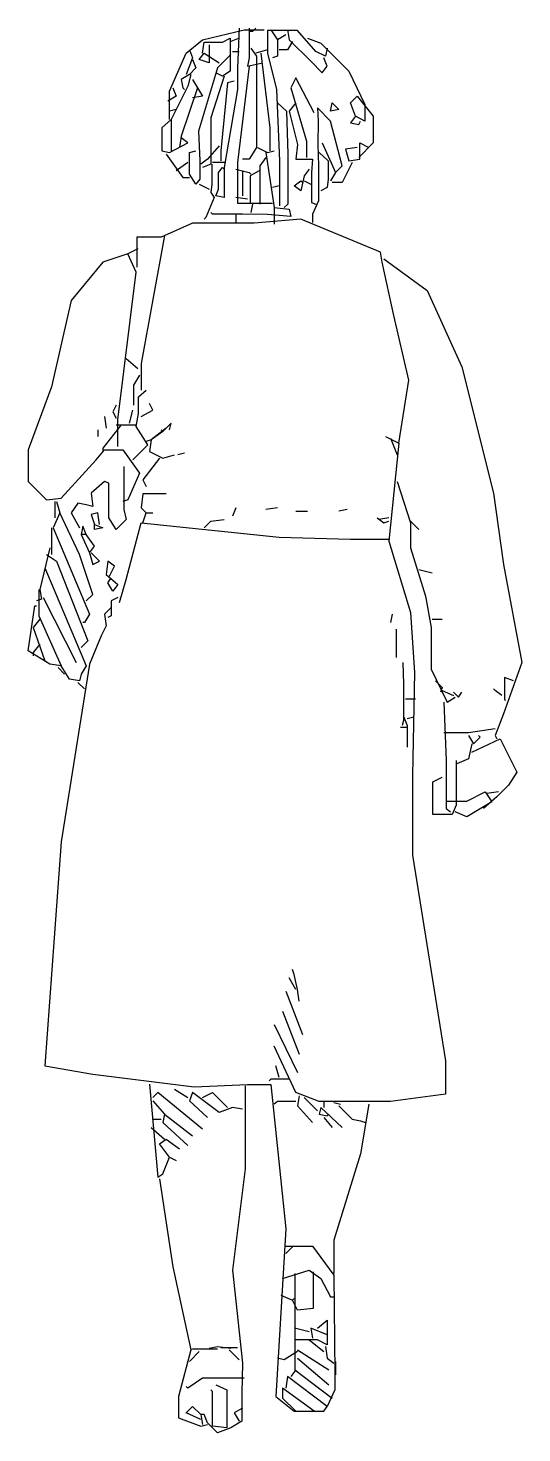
# Model space of a CAD drawing. Header units: millimetres. Extents: x -1576.85 to -1576.38, y 1858.08 to 1859.43.
import ezdxf

# ---------------------------------------------------------------- set-up
doc = ezdxf.new("R2010")
doc.units = ezdxf.units.MM
doc.header["$LTSCALE"] = 10
doc.layers.add('Humanos', color=2, linetype='Continuous')

msp = doc.modelspace()

# ---------------------------------------------------------------- linework, layer by layer
at = {"layer": 'Humanos'}
for points in [[(-1576.7162, 1859.3434), (-1576.7162, 1859.3706), (-1576.7002, 1859.4074), (-1576.6842, 1859.4202), (-1576.6442, 1859.4298), (-1576.625, 1859.4298)], [(-1576.6842, 1859.4074), (-1576.6826, 1859.4178), (-1576.665, 1859.4178), (-1576.6578, 1859.4218), (-1576.6578, 1859.3898), (-1576.665, 1859.385), (-1576.6714, 1859.3882)], [(-1576.649, 1859.4314), (-1576.6506, 1859.393), (-1576.6506, 1859.3722), (-1576.6634, 1859.297), (-1576.6634, 1859.2682), (-1576.6714, 1859.2698), (-1576.669, 1859.2762), (-1576.669, 1859.2922), (-1576.665, 1859.297), (-1576.6634, 1859.2954)], [(-1576.649, 1859.4218), (-1576.657, 1859.4186)], [(-1576.6394, 1859.4314), (-1576.6394, 1859.4026), (-1576.641, 1859.3946), (-1576.6266, 1859.3978)], [(-1576.633, 1859.4314), (-1576.6362, 1859.4282), (-1576.6394, 1859.4282)], [(-1576.5642, 1859.4122), (-1576.5658, 1859.4042), (-1576.5754, 1859.409), (-1576.593, 1859.429), (-1576.6218, 1859.429), (-1576.6218, 1859.4074), (-1576.613, 1859.3722), (-1576.6102, 1859.3034), (-1576.6102, 1859.2602)], [(-1576.6186, 1859.4298), (-1576.6122, 1859.4202)], [(-1576.6042, 1859.425), (-1576.6122, 1859.4202), (-1576.6122, 1859.4042), (-1576.617, 1859.4026)], [(-1576.6026, 1859.4298), (-1576.601, 1859.4202), (-1576.5802, 1859.3994), (-1576.569, 1859.3882), (-1576.5642, 1859.3946), (-1576.5674, 1859.4026)], [(-1576.5834, 1859.4218), (-1576.5706, 1859.417), (-1576.5434, 1859.3898), (-1576.5282, 1859.3578), (-1576.5282, 1859.3418), (-1576.537, 1859.3466), (-1576.5418, 1859.3594), (-1576.5354, 1859.3658), (-1576.5202, 1859.3466), (-1576.5202, 1859.321), (-1576.5338, 1859.3066)], [(-1576.697, 1859.4106), (-1576.6938, 1859.4026), (-1576.7002, 1859.3866)], [(-1576.6778, 1859.4154), (-1576.6778, 1859.3978), (-1576.6874, 1859.401), (-1576.6826, 1859.4074), (-1576.6682, 1859.3978)], [(-1576.6554, 1859.409), (-1576.649, 1859.409)], [(-1576.6378, 1859.4122), (-1576.6322, 1859.4042), (-1576.6322, 1859.3162), (-1576.6394, 1859.305), (-1576.6458, 1859.305)], [(-1576.6218, 1859.4106), (-1576.633, 1859.4074)], [(-1576.5978, 1859.4186), (-1576.6026, 1859.4106), (-1576.6106, 1859.4106)], [(-1576.6938, 1859.401), (-1576.6906, 1859.393), (-1576.697, 1859.3866), (-1576.705, 1859.3818), (-1576.7034, 1859.3738), (-1576.7018, 1859.3722)], [(-1576.657, 1859.4058), (-1576.6698, 1859.393), (-1576.6882, 1859.3322), (-1576.687, 1859.3034), (-1576.687, 1859.2858), (-1576.6906, 1859.281), (-1576.697, 1859.2906), (-1576.697, 1859.3114), (-1576.6906, 1859.313)], [(-1576.6394, 1859.3946), (-1576.6506, 1859.3018), (-1576.6506, 1859.2626), (-1576.617, 1859.2626)], [(-1576.6282, 1859.4074), (-1576.6194, 1859.3354), (-1576.6194, 1859.313)], [(-1576.6954, 1859.3866), (-1576.6986, 1859.3754), (-1576.7146, 1859.3434), (-1576.7234, 1859.3354), (-1576.7234, 1859.313), (-1576.7162, 1859.3114), (-1576.6986, 1859.321), (-1576.705, 1859.3258)], [(-1576.6938, 1859.3818), (-1576.689, 1859.3738), (-1576.705, 1859.3274), (-1576.7066, 1859.3162)], [(-1576.6634, 1859.385), (-1576.6762, 1859.345), (-1576.6762, 1859.313), (-1576.6762, 1859.3002), (-1576.6842, 1859.297)], [(-1576.577, 1859.3498), (-1576.5946, 1859.3834), (-1576.5994, 1859.3738), (-1576.5842, 1859.3226), (-1576.5842, 1859.3066)], [(-1576.713, 1859.3738), (-1576.7098, 1859.3658), (-1576.7178, 1859.361)], [(-1576.689, 1859.3738), (-1576.6842, 1859.3658), (-1576.6938, 1859.3642)], [(-1576.6538, 1859.3802), (-1576.6602, 1859.3786), (-1576.6666, 1859.313), (-1576.6666, 1859.3034)], [(-1576.6122, 1859.3594), (-1576.6034, 1859.3514), (-1576.6022, 1859.3098), (-1576.6022, 1859.2618), (-1576.6058, 1859.2586)], [(-1576.5946, 1859.3594), (-1576.601, 1859.3514), (-1576.593, 1859.3194), (-1576.5946, 1859.305), (-1576.5786, 1859.305), (-1576.5794, 1859.2922), (-1576.5794, 1859.2634), (-1576.5754, 1859.2618)], [(-1576.5562, 1859.2922), (-1576.5498, 1859.2986), (-1576.561, 1859.3418), (-1576.5738, 1859.3546), (-1576.573, 1859.3418), (-1576.5734, 1859.3194), (-1576.5728, 1859.2986), (-1576.5728, 1859.265), (-1576.5786, 1859.2522), (-1576.5786, 1859.2442)], [(-1576.5594, 1859.3594), (-1576.553, 1859.353), (-1576.561, 1859.3514), (-1576.5594, 1859.3594)], [(-1576.7098, 1859.353), (-1576.7162, 1859.3514)], [(-1576.7146, 1859.3434), (-1576.7146, 1859.313)], [(-1576.537, 1859.3466), (-1576.5418, 1859.3402), (-1576.5338, 1859.3386), (-1576.5322, 1859.3418)], [(-1576.6682, 1859.3178), (-1576.6794, 1859.305), (-1576.6858, 1859.3002)], [(-1576.6314, 1859.3162), (-1576.6218, 1859.3114), (-1576.6154, 1859.313)], [(-1576.569, 1859.321), (-1576.5562, 1859.2922), (-1576.561, 1859.2842)], [(-1576.5354, 1859.3162), (-1576.5466, 1859.3146), (-1576.5434, 1859.3034), (-1576.533, 1859.305), (-1576.533, 1859.321), (-1576.5242, 1859.3162)], [(-1576.7194, 1859.3098), (-1576.7034, 1859.2874), (-1576.697, 1859.2874)], [(-1576.6986, 1859.3018), (-1576.7098, 1859.2938)], [(-1576.6754, 1859.3002), (-1576.6754, 1859.281), (-1576.6762, 1859.273), (-1576.673, 1859.2682), (-1576.681, 1859.249), (-1576.6826, 1859.2474)], [(-1576.6234, 1859.3114), (-1576.6154, 1859.2586), (-1576.601, 1859.257), (-1576.5994, 1859.2498), (-1576.6218, 1859.2518), (-1576.6458, 1859.252), (-1576.6746, 1859.252), (-1576.6762, 1859.2538)], [(-1576.6618, 1859.3018), (-1576.6746, 1859.3018)], [(-1576.6234, 1859.3066), (-1576.629, 1859.2986), (-1576.629, 1859.2618)], [(-1576.5722, 1859.3114), (-1576.5634, 1859.3034), (-1576.5634, 1859.2858), (-1576.5642, 1859.2778), (-1576.5706, 1859.2746)], [(-1576.5402, 1859.3018), (-1576.5498, 1859.2826), (-1576.5594, 1859.2826)], [(-1576.6522, 1859.2954), (-1576.6394, 1859.2922), (-1576.6378, 1859.2906)], [(-1576.6458, 1859.2938), (-1576.6458, 1859.2698)], [(-1576.6298, 1859.2938), (-1576.6386, 1859.289), (-1576.6386, 1859.2634)], [(-1576.5818, 1859.2954), (-1576.5866, 1859.289), (-1576.5898, 1859.2746), (-1576.5962, 1859.2794), (-1576.5898, 1859.2842), (-1576.5882, 1859.2826)], [(-1576.6874, 1859.281), (-1576.6778, 1859.2762)], [(-1576.6106, 1859.2794), (-1576.617, 1859.2778)], [(-1576.5866, 1859.2842), (-1576.5802, 1859.281)], [(-1576.641, 1859.2666), (-1576.6522, 1859.2682)], [(-1576.6362, 1859.2618), (-1576.6378, 1859.2538)], [(-1576.6154, 1859.2586), (-1576.6154, 1859.2426)], [(-1576.5082, 1859.0378), (-1576.4954, 1859.0314), (-1576.4858, 1859.0922), (-1576.5002, 1859.1546), (-1576.5114, 1859.2058), (-1576.513, 1859.2154), (-1576.5898, 1859.2474), (-1576.6346, 1859.2434), (-1576.6938, 1859.2434), (-1576.7242, 1859.2298), (-1576.7474, 1859.2298), (-1576.7474, 1859.201)], [(-1576.6522, 1859.2522), (-1576.6522, 1859.2442)], [(-1576.7466, 1859.2186), (-1576.7562, 1859.2138)], [(-1576.721, 1859.2314), (-1576.7434, 1859.1082), (-1576.7434, 1859.0826)], [(-1576.7658, 1859.0282), (-1576.7658, 1859.0538), (-1576.7482, 1859.1962), (-1576.7562, 1859.2138), (-1576.7802, 1859.2058), (-1576.8106, 1859.169), (-1576.8298, 1859.0858), (-1576.8522, 1859.025), (-1576.8522, 1858.9946), (-1576.8346, 1858.977), (-1576.8202, 1858.9786), (-1576.7866, 1859.0154), (-1576.7786, 1859.025), (-1576.761, 1859.025), (-1576.745, 1859.0026), (-1576.7562, 1858.977), (-1576.761, 1858.9754)], [(-1576.5098, 1859.209), (-1576.4682, 1859.1786), (-1576.4346, 1859.105), (-1576.4042, 1858.9834), (-1576.3946, 1858.9146), (-1576.377, 1858.8202), (-1576.3946, 1858.7706), (-1576.4026, 1858.7498), (-1576.401, 1858.7466)], [(-1576.7578, 1859.113), (-1576.7466, 1859.1034)], [(-1576.745, 1859.097), (-1576.7506, 1859.0874), (-1576.7506, 1859.0682)], [(-1576.7514, 1859.0154), (-1576.737, 1859.0298), (-1576.7482, 1859.0474), (-1576.7458, 1859.0602), (-1576.7458, 1859.0762), (-1576.7386, 1859.0826)], [(-1576.7434, 1859.057), (-1576.7322, 1859.0634), (-1576.7354, 1859.0698)], [(-1576.7786, 1859.057), (-1576.777, 1859.0458)], [(-1576.7674, 1859.0682), (-1576.7706, 1859.0618), (-1576.7674, 1859.0554)], [(-1576.7546, 1859.0506), (-1576.7514, 1859.0634)], [(-1576.785, 1859.0442), (-1576.785, 1859.0378)], [(-1576.7626, 1859.049), (-1576.7802, 1859.0266), (-1576.7802, 1859.0234)], [(-1576.7674, 1859.049), (-1576.7482, 1859.049)], [(-1576.7226, 1859.0426), (-1576.7338, 1859.0346), (-1576.7386, 1859.033)], [(-1576.7194, 1859.0458), (-1576.7338, 1859.0346), (-1576.7354, 1859.0234), (-1576.7226, 1859.017), (-1576.7114, 1859.0202)], [(-1576.7162, 1859.0442), (-1576.7146, 1859.0506), (-1576.7226, 1859.0426), (-1576.7242, 1859.0442)], [(-1576.4954, 1859.0314), (-1576.505, 1858.937), (-1576.4842, 1858.8682), (-1576.4802, 1858.8106), (-1576.4822, 1858.7114), (-1576.4822, 1858.6346), (-1576.4506, 1858.4362), (-1576.4506, 1858.4042), (-1576.5034, 1858.397), (-1576.5722, 1858.397), (-1576.5946, 1858.4058), (-1576.6154, 1858.4506)], [(-1576.5034, 1859.0362), (-1576.497, 1859.0202)], [(-1576.7258, 1859.017), (-1576.7418, 1858.9962), (-1576.7386, 1858.9898)], [(-1576.7018, 1859.0218), (-1576.7082, 1859.0202)], [(-1576.7602, 1859.009), (-1576.7602, 1858.9674), (-1576.7578, 1858.9578), (-1576.7674, 1858.9482), (-1576.7746, 1858.9594), (-1576.7746, 1858.993), (-1576.7786, 1858.9946), (-1576.7914, 1858.9834), (-1576.7898, 1858.9706), (-1576.7962, 1858.9722), (-1576.8042, 1858.9738), (-1576.8106, 1858.9642), (-1576.8026, 1858.9498)], [(-1576.497, 1858.9946), (-1576.4842, 1858.9546), (-1576.4842, 1858.9306), (-1576.4698, 1858.8842), (-1576.4642, 1858.8538), (-1576.4642, 1858.8138), (-1576.449, 1858.7818), (-1576.441, 1858.7866)], [(-1576.8266, 1858.9754), (-1576.8266, 1858.9594)], [(-1576.825, 1858.9754), (-1576.8218, 1858.9642)], [(-1576.7194, 1858.9826), (-1576.7418, 1858.9826), (-1576.7434, 1858.969), (-1576.7386, 1858.9642)], [(-1576.7962, 1858.8794), (-1576.7898, 1858.8858), (-1576.8026, 1858.9242), (-1576.8218, 1858.9642), (-1576.8282, 1858.9498), (-1576.793, 1858.8666), (-1576.7978, 1858.8586), (-1576.7994, 1858.8586)], [(-1576.7834, 1858.953), (-1576.785, 1858.9642), (-1576.7914, 1858.9626), (-1576.7882, 1858.953), (-1576.7802, 1858.9498), (-1576.7882, 1858.9482), (-1576.7882, 1858.953)], [(-1576.7418, 1858.9546), (-1576.7386, 1858.9642), (-1576.7322, 1858.9642)], [(-1576.6522, 1858.969), (-1576.6554, 1858.961)], [(-1576.6122, 1858.969), (-1576.6234, 1858.9674)], [(-1576.5946, 1858.9658), (-1576.5834, 1858.9658)], [(-1576.545, 1858.9674), (-1576.553, 1858.9658)], [(-1576.8298, 1858.9498), (-1576.8298, 1858.9322), (-1576.8298, 1858.9242)], [(-1576.7962, 1858.9434), (-1576.7994, 1858.9514), (-1576.801, 1858.9434), (-1576.793, 1858.9258), (-1576.7882, 1858.9322), (-1576.7962, 1858.9434), (-1576.801, 1858.9434)], [(-1576.7642, 1858.8778), (-1576.7578, 1858.9002), (-1576.7434, 1858.9546), (-1576.6106, 1858.941), (-1576.5418, 1858.939), (-1576.505, 1858.939)], [(-1576.6826, 1858.9498), (-1576.6762, 1858.9562), (-1576.6634, 1858.9578)], [(-1576.5162, 1858.9594), (-1576.5098, 1858.9546), (-1576.505, 1858.9562)], [(-1576.505, 1858.9594), (-1576.5146, 1858.9578)], [(-1576.4842, 1858.9562), (-1576.4762, 1858.9482)], [(-1576.8314, 1858.9306), (-1576.841, 1858.8906), (-1576.8394, 1858.881), (-1576.8442, 1858.8794)], [(-1576.8346, 1858.9242), (-1576.825, 1858.9178), (-1576.7946, 1858.841), (-1576.801, 1858.8346)], [(-1576.793, 1858.9258), (-1576.7898, 1858.9146), (-1576.7834, 1858.9178), (-1576.7914, 1858.9258)], [(-1576.8362, 1858.9114), (-1576.7962, 1858.817), (-1576.801, 1858.809), (-1576.8026, 1858.8026), (-1576.8122, 1858.8042), (-1576.8202, 1858.817)], [(-1576.7738, 1858.9034), (-1576.769, 1858.913), (-1576.7754, 1858.9178), (-1576.777, 1858.905), (-1576.7658, 1858.8954), (-1576.7706, 1858.889), (-1576.7754, 1858.897), (-1576.7722, 1858.9018)], [(-1576.4762, 1858.9098), (-1576.4634, 1858.9066)], [(-1576.8418, 1858.8906), (-1576.8418, 1858.865), (-1576.8202, 1858.817), (-1576.8314, 1858.8186), (-1576.8522, 1858.8314), (-1576.8458, 1858.8746), (-1576.8442, 1858.8746)], [(-1576.8378, 1858.8826), (-1576.8058, 1858.8202)], [(-1576.7658, 1858.8826), (-1576.7722, 1858.8794), (-1576.7722, 1858.865), (-1576.7754, 1858.8634)], [(-1576.7722, 1858.873), (-1576.7786, 1858.8666), (-1576.777, 1858.8554), (-1576.7818, 1858.8458), (-1576.793, 1858.8186), (-1576.8202, 1858.6474), (-1576.8362, 1858.4314), (-1576.7898, 1858.4234), (-1576.6922, 1858.4114), (-1576.641, 1858.4134), (-1576.6186, 1858.4134), (-1576.6042, 1858.2746), (-1576.6138, 1858.113), (-1576.5962, 1858.0986), (-1576.5674, 1858.0986), (-1576.5642, 1858.1034)], [(-1576.5018, 1858.8666), (-1576.5034, 1858.8586)], [(-1576.841, 1858.8618), (-1576.8474, 1858.8538), (-1576.8362, 1858.8218)], [(-1576.4634, 1858.8618), (-1576.4538, 1858.8618)], [(-1576.4978, 1858.8522), (-1576.4978, 1858.825)], [(-1576.841, 1858.8378), (-1576.8474, 1858.8298), (-1576.8474, 1858.8266)], [(-1576.8234, 1858.8154), (-1576.817, 1858.809)], [(-1576.4914, 1858.8202), (-1576.491, 1858.7994), (-1576.491, 1858.7642), (-1576.4922, 1858.7594)], [(-1576.8042, 1858.801), (-1576.7978, 1858.7946)], [(-1576.4602, 1858.8026), (-1576.4538, 1858.7962), (-1576.4554, 1858.7914)], [(-1576.385, 1858.8026), (-1576.3938, 1858.8058), (-1576.3938, 1858.785), (-1576.393, 1858.7834)], [(-1576.489, 1858.785), (-1576.4794, 1858.785)], [(-1576.4538, 1858.793), (-1576.4426, 1858.7882)], [(-1576.4426, 1858.7914), (-1576.4378, 1858.7866), (-1576.4346, 1858.7914)], [(-1576.3962, 1858.7882), (-1576.4026, 1858.793), (-1576.4042, 1858.7946)], [(-1576.4522, 1858.7818), (-1576.4498, 1858.7258), (-1576.4498, 1858.6794), (-1576.4458, 1858.6762)], [(-1576.4938, 1858.7578), (-1576.4874, 1858.7578)], [(-1576.4906, 1858.7674), (-1576.4874, 1858.7594), (-1576.4874, 1858.7386)], [(-1576.481, 1858.7674), (-1576.4874, 1858.7658)], [(-1576.4026, 1858.7562), (-1576.4282, 1858.7522), (-1576.4522, 1858.7522)], [(-1576.4282, 1858.7498), (-1576.4234, 1858.7418), (-1576.417, 1858.7482), (-1576.4186, 1858.7498)], [(-1576.425, 1858.7338), (-1576.3978, 1858.7466), (-1576.3818, 1858.7146), (-1576.3898, 1858.7018), (-1576.401, 1858.6906), (-1576.4138, 1858.6794)], [(-1576.425, 1858.7418), (-1576.4282, 1858.7274), (-1576.4394, 1858.7226)], [(-1576.4402, 1858.7258), (-1576.4402, 1858.6826), (-1576.4442, 1858.6738), (-1576.4626, 1858.6738), (-1576.4626, 1858.705), (-1576.4538, 1858.7098)], [(-1576.449, 1858.6866), (-1576.4298, 1858.6866), (-1576.4122, 1858.6954), (-1576.4058, 1858.6858), (-1576.4298, 1858.6714), (-1576.441, 1858.6762)], [(-1576.3994, 1858.6954), (-1576.4106, 1858.6938)], [(-1576.5946, 1858.505), (-1576.601, 1858.5162)], [(-1576.5914, 1858.4938), (-1576.593, 1858.505), (-1576.5962, 1858.5194), (-1576.5978, 1858.5242)], [(-1576.6042, 1858.5034), (-1576.5882, 1858.4618)], [(-1576.6074, 1858.4842), (-1576.5914, 1858.4426)], [(-1576.6154, 1858.4714), (-1576.593, 1858.425)], [(-1576.6106, 1858.4202), (-1576.6138, 1858.4314)], [(-1576.7354, 1858.4138), (-1576.7274, 1858.3242), (-1576.7226, 1858.3274), (-1576.7162, 1858.3434), (-1576.7098, 1858.3402)], [(-1576.7114, 1858.409), (-1576.6986, 1858.401)], [(-1576.6434, 1858.4122), (-1576.6434, 1858.3322), (-1576.6554, 1858.2346), (-1576.6458, 1858.145), (-1576.6466, 1858.1162), (-1576.6466, 1858.089), (-1576.657, 1858.0826), (-1576.6698, 1858.0778), (-1576.6794, 1858.0874), (-1576.6826, 1858.0954), (-1576.6858, 1858.0954)], [(-1576.601, 1858.4186), (-1576.6186, 1858.4186), (-1576.6202, 1858.417)], [(-1576.6842, 1858.3706), (-1576.7274, 1858.4058), (-1576.7322, 1858.401)], [(-1576.7322, 1858.3978), (-1576.721, 1858.385), (-1576.7226, 1858.377), (-1576.6986, 1858.3546)], [(-1576.6458, 1858.3898), (-1576.6554, 1858.3914), (-1576.6682, 1858.3866), (-1576.6938, 1858.4058), (-1576.697, 1858.3978), (-1576.6794, 1858.3818)], [(-1576.6842, 1858.401), (-1576.6746, 1858.4058), (-1576.6602, 1858.3914)], [(-1576.5946, 1858.397), (-1576.6122, 1858.397), (-1576.6154, 1858.3946)], [(-1576.5914, 1858.4026), (-1576.593, 1858.393), (-1576.5786, 1858.377)], [(-1576.5866, 1858.401), (-1576.5738, 1858.3882)], [(-1576.5674, 1858.3978), (-1576.5674, 1858.3914)], [(-1576.5578, 1858.3962), (-1576.5514, 1858.3946)], [(-1576.5242, 1858.3946), (-1576.5322, 1858.3466), (-1576.5578, 1858.2634), (-1576.5578, 1858.2314)], [(-1576.553, 1858.393), (-1576.5402, 1858.3802), (-1576.5322, 1858.3786), (-1576.5274, 1858.377)], [(-1576.7322, 1858.3802), (-1576.7242, 1858.3802)], [(-1576.721, 1858.385), (-1576.6938, 1858.3642)], [(-1576.5498, 1858.3722), (-1576.5706, 1858.3914), (-1576.5722, 1858.385), (-1576.5642, 1858.3834), (-1576.5626, 1858.385)], [(-1576.5674, 1858.3818), (-1576.5594, 1858.3722)], [(-1576.7338, 1858.3722), (-1576.721, 1858.361)], [(-1576.7162, 1858.3434), (-1576.7258, 1858.3562), (-1576.7194, 1858.361), (-1576.7066, 1858.3514)], [(-1576.7258, 1858.3226), (-1576.713, 1858.2378), (-1576.6954, 1858.1578), (-1576.7074, 1858.113), (-1576.7074, 1858.0922), (-1576.6858, 1858.0842), (-1576.6794, 1858.0858)], [(-1576.6042, 1858.2578), (-1576.5786, 1858.2578), (-1576.5578, 1858.2298), (-1576.557, 1858.1354), (-1576.557, 1858.1194), (-1576.5642, 1858.1034), (-1576.6026, 1858.1322), (-1576.6042, 1858.121)], [(-1576.5978, 1858.257), (-1576.6042, 1858.2506)], [(-1576.6074, 1858.2266), (-1576.5818, 1858.2346), (-1576.5706, 1858.2266), (-1576.561, 1858.209), (-1576.5578, 1858.209)], [(-1576.5778, 1858.233), (-1576.5778, 1858.1978), (-1576.593, 1858.1962), (-1576.5978, 1858.2058), (-1576.5962, 1858.2074)], [(-1576.5954, 1858.2314), (-1576.5954, 1858.1386), (-1576.5594, 1858.1114)], [(-1576.609, 1858.2106), (-1576.5978, 1858.2058)], [(-1576.5738, 1858.1786), (-1576.5642, 1858.1866), (-1576.5642, 1858.1626), (-1576.5738, 1858.1674), (-1576.5898, 1858.1674), (-1576.5946, 1858.1674)], [(-1576.5946, 1858.1786), (-1576.5818, 1858.1754)], [(-1576.5642, 1858.1722), (-1576.5802, 1858.1786), (-1576.5786, 1858.169)], [(-1576.5818, 1858.1674), (-1576.5674, 1858.1562)], [(-1576.6874, 1858.1562), (-1576.697, 1858.1466)], [(-1576.6698, 1858.1586), (-1576.6938, 1858.1586), (-1576.6954, 1858.1578)], [(-1576.6778, 1858.1594), (-1576.6698, 1858.161), (-1576.657, 1858.1594)], [(-1576.6666, 1858.1602), (-1576.6506, 1858.1602)], [(-1576.6586, 1858.1578), (-1576.649, 1858.1482)], [(-1576.593, 1858.1562), (-1576.6058, 1858.1482), (-1576.6122, 1858.1498)], [(-1576.593, 1858.1578), (-1576.5626, 1858.1386)], [(-1576.593, 1858.1498), (-1576.5626, 1858.1242)], [(-1576.5658, 1858.161), (-1576.5642, 1858.1498), (-1576.5578, 1858.145)], [(-1576.5946, 1858.1386), (-1576.5994, 1858.1322)], [(-1576.5562, 1858.1466), (-1576.5562, 1858.1338)], [(-1576.6442, 1858.1306), (-1576.6842, 1858.1306), (-1576.6986, 1858.121), (-1576.7002, 1858.1226)], [(-1576.6714, 1858.1242), (-1576.661, 1858.1194), (-1576.661, 1858.0826), (-1576.6746, 1858.0842), (-1576.6746, 1858.1178), (-1576.6762, 1858.1194)], [(-1576.577, 1858.0986), (-1576.6074, 1858.121), (-1576.6074, 1858.1114), (-1576.5946, 1858.0986)], [(-1576.6858, 1858.0906), (-1576.7002, 1858.097), (-1576.6938, 1858.1034), (-1576.6858, 1858.0954), (-1576.6842, 1858.0858)], [(-1576.6458, 1858.1018), (-1576.6538, 1858.097), (-1576.649, 1858.089)]]:
    msp.add_lwpolyline(points, dxfattribs=at)

doc.saveas('drawing.dxf')
